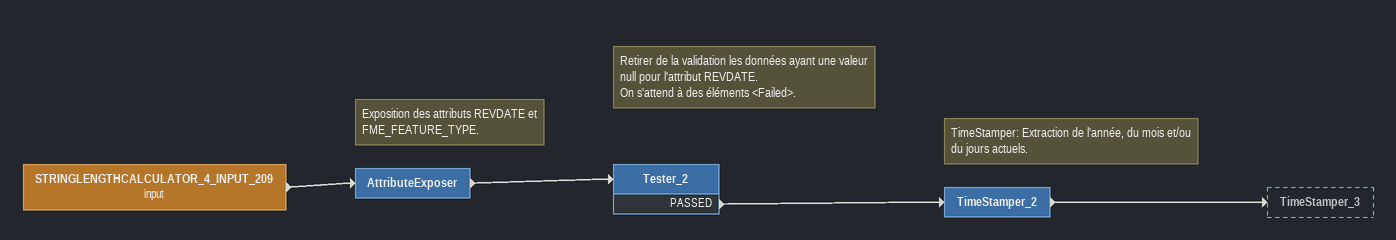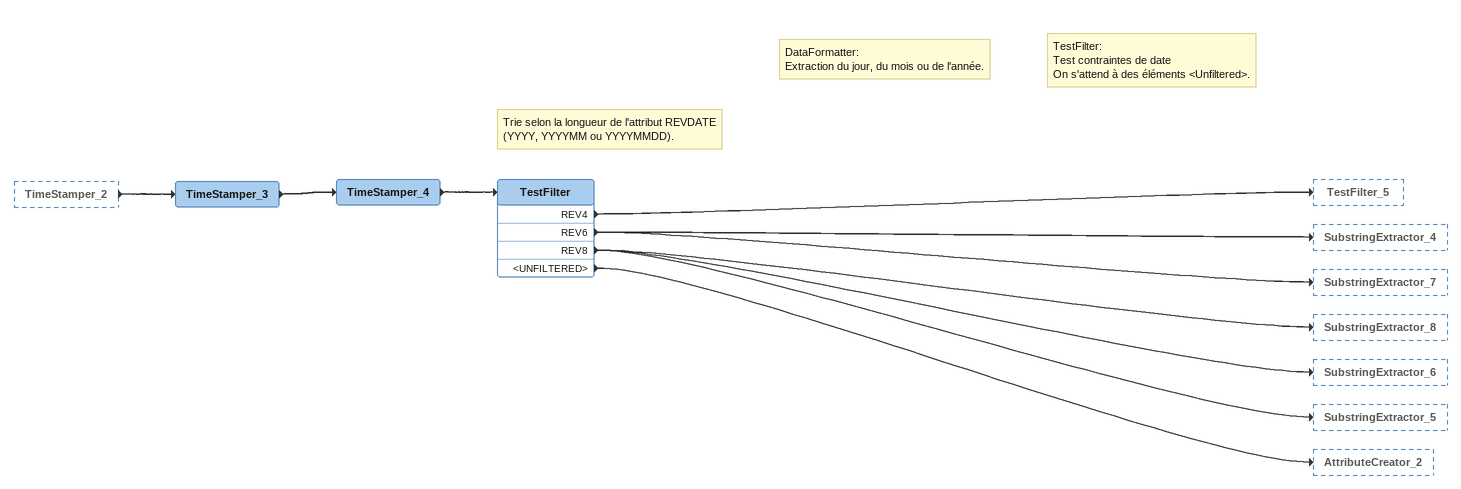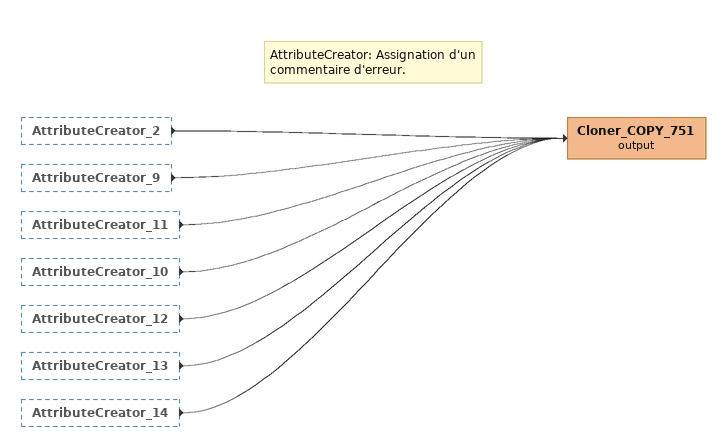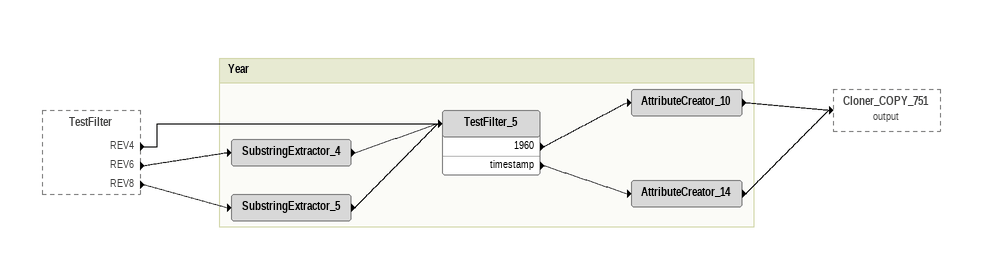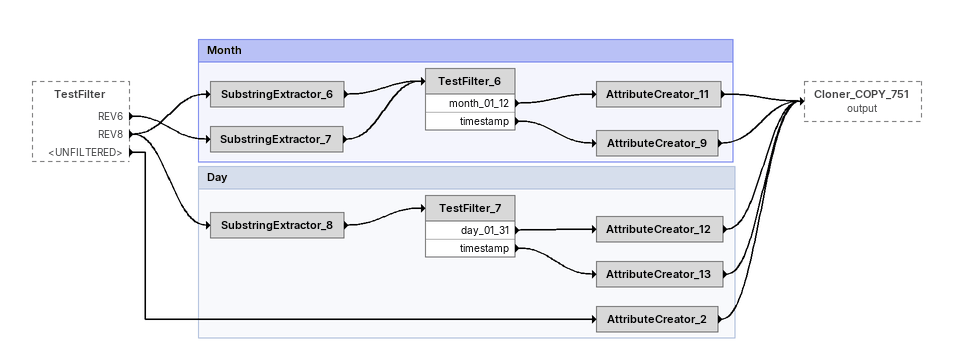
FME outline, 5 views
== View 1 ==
STRINGLENGTHCALCULATOR_4_INPUT_209 (input)
    -> AttributeExposer
Note: Exposition des attributs REVDATE et FME_FEATURE_TYPE.
AttributeExposer
    -> Tester_2
Note: Retirer de la validation les données ayant une valeur null pour l'attribut REVDATE. / On s'attend à des éléments <Failed>.
Tester_2
    PASSED -> TimeStamper_2
Note: TimeStamper: Extraction de l'année, du mois et/ou du jours actuels.
TimeStamper_2
    -> TimeStamper_3

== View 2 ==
TimeStamper_2 [outside]
    -> TimeStamper_3
TimeStamper_3
    -> TimeStamper_4
TimeStamper_4
    -> TestFilter
Note: Trie selon la longueur de l'attribut REVDATE (YYYY, YYYYMM ou YYYYMMDD).
Note: DataFormatter: / Extraction du jour, du mois ou de l'année.
Note: TestFilter: / Test contraintes de date / On s'attend à des éléments <Unfiltered>.
TestFilter
    REV4 -> TestFilter_5
    REV6 -> SubstringExtractor_4
    REV6 -> SubstringExtractor_7
    REV8 -> SubstringExtractor_8
    REV8 -> SubstringExtractor_6
    REV8 -> SubstringExtractor_5
    <UNFILTERED> -> AttributeCreator_2

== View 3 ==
AttributeCreator_2 [outside]
    -> Cloner_COPY_751 (output)
AttributeCreator_9 [outside]
    -> Cloner_COPY_751 (output)
AttributeCreator_11 [outside]
    -> Cloner_COPY_751 (output)
AttributeCreator_10 [outside]
    -> Cloner_COPY_751 (output)
AttributeCreator_12 [outside]
    -> Cloner_COPY_751 (output)
AttributeCreator_13 [outside]
    -> Cloner_COPY_751 (output)
AttributeCreator_14 [outside]
    -> Cloner_COPY_751 (output)
Note: AttributeCreator: Assignation d'un commentaire d'erreur.
Cloner_COPY_751 (output)

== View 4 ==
TestFilter [outside]
    REV4 -> TestFilter_5
    REV6 -> SubstringExtractor_4
    REV8 -> SubstringExtractor_5

Bookmark: Year
SubstringExtractor_4
    -> TestFilter_5
SubstringExtractor_5
    -> TestFilter_5
TestFilter_5
    1960 -> AttributeCreator_10
    timestamp -> AttributeCreator_14
AttributeCreator_10
    -> Cloner_COPY_751 (output)
AttributeCreator_14
    -> Cloner_COPY_751 (output)

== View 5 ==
TestFilter [outside]
    REV6 -> SubstringExtractor_7
    REV8 -> SubstringExtractor_8
    REV8 -> SubstringExtractor_6
    <UNFILTERED> -> AttributeCreator_2

Bookmark: Month
SubstringExtractor_6
    -> TestFilter_6
SubstringExtractor_7
    -> TestFilter_6
TestFilter_6
    month_01_12 -> AttributeCreator_11
    timestamp -> AttributeCreator_9
AttributeCreator_11
    -> Cloner_COPY_751 (output)
AttributeCreator_9
    -> Cloner_COPY_751 (output)

Bookmark: Day
SubstringExtractor_8
    -> TestFilter_7
TestFilter_7
    day_01_31 -> AttributeCreator_12
    timestamp -> AttributeCreator_13
AttributeCreator_12
    -> Cloner_COPY_751 (output)
AttributeCreator_13
    -> Cloner_COPY_751 (output)
AttributeCreator_2
    -> Cloner_COPY_751 (output)
